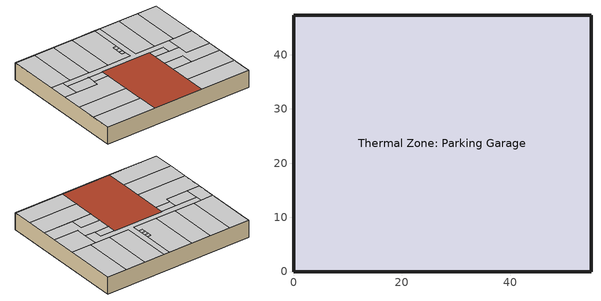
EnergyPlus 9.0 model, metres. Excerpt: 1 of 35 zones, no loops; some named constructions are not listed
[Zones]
Thermal Zone: Parking Garage
 floor ground (Surface 171 SlabOnOrBelowGradeF073): 54.86,47.24 54.86,0 0,0 0,47.24 z-6.1
 wall ground (Surface 172-uw BelowGradeWallC114): 0,0 54.86,0 z-6.1:0
 wall ground (Surface 173-uw BelowGradeWallC114): 0,47.24 0,0 z-6.1:0
 wall ground (Surface 174-uw BelowGradeWallC114): 54.86,47.24 0,47.24 z-6.1:0
 wall ground (Surface 175-uw BelowGradeWallC114): 54.86,0 54.86,47.24 z-6.1:0
 ceiling to Thermal Zone: F1 Retail SW (OtherFloorU071 Reversed): 18.29,0 18.29,7.32 0,7.32 0,0 z0; 18.29,7.32 18.29,14.63 0,14.63 0,7.32 z0; 18.29,14.63 18.29,23.77 12.8,23.77 12.8,21.95 0,21.95 0,14.63 z0
 ceiling to Thermal Zone: F1 Retail N-NW (OtherFloorU071 Reversed): 7.32,28.96 7.32,47.24 0,47.24 0,28.96 z0; 14.63,28.96 14.63,47.24 7.32,47.24 7.32,28.96 z0; 21.95,28.96 21.95,47.24 14.63,47.24 14.63,28.96 z0; 30.78,28.96 30.78,31.39 29.26,31.39 29.26,35.97 30.78,35.97 30.78,47.24 21.95,47.24 21.95,28.96 z0
 ceiling to Thermal Zone: F1 Retail NE (OtherFloorU071 Reversed): 40.23,28.96 40.23,47.24 32.92,47.24 32.92,28.96 z0; 47.55,28.96 47.55,47.24 40.23,47.24 40.23,28.96 z0; 54.86,28.96 54.86,47.24 47.55,47.24 47.55,28.96 z0
 ceiling to Thermal Zone: F1 Corridor (OtherFloorU071 Reversed): 30.78,31.39 30.78,32.92 29.26,32.92 29.26,31.39 z0; 30.78,32.92 30.78,34.44 29.26,34.44 29.26,32.92 z0; 30.78,34.44 30.78,35.97 29.26,35.97 29.26,34.44 z0; 45.72,23.77 45.72,28.96 32.92,28.96 32.92,47.24 30.78,47.24 30.78,28.96 4.57,28.96 4.57,26.82 42.06,26.82 42.06,23.77 z0; 18.29,23.77 18.29,26.82 12.8,26.82 12.8,23.77 z0; 42.06,23.77 42.06,26.82 36.58,26.82 36.58,23.77 z0
 ceiling to Thermal Zone: F1 Retail SE (OtherFloorU071 Reversed): 54.86,7.32 54.86,14.63 36.58,14.63 36.58,7.32 z0; 54.86,0 54.86,7.32 36.58,7.32 36.58,0 z0
 ceiling to Thermal Zone: F1 Lounge (OtherFloorU071 Reversed): 54.86,14.63 54.86,19.81 45.72,19.81 45.72,23.77 42.06,23.77 36.58,23.77 36.58,19.2 43.89,19.2 43.89,14.63 z0
 ceiling to Thermal Zone: F1 Business Center (OtherFloorU071 Reversed): 43.89,14.63 43.89,19.2 36.58,19.2 36.58,14.63 z0
 ceiling to Thermal Zone: F1 Fitness Center (OtherFloorU071 Reversed): 54.86,19.81 54.86,28.96 45.72,28.96 45.72,19.81 z0
 ceiling to Thermal Zone: F1 Leasing Office (OtherFloorU071 Reversed): 4.57,21.95 4.57,28.96 0,28.96 0,21.95 z0
 ceiling to Thermal Zone: F1 Mechanical Room (OtherFloorU071 Reversed): 12.8,21.95 12.8,26.82 4.57,26.82 4.57,21.95 z0
 roof outside (Concrete Podium Roof): 36.58,0 36.58,26.82 18.29,26.82 18.29,0 z0
[SizingPeriod:DesignDay] Day of Month=21; Day Type=SummerDesignDay; Dry-Bulb Temperature Range Modifier Type=DefaultMultipliers; Humidity Condition Type=Wetbulb; Barometric Pressure {Pa}=100403; Rain Indicator=No; Snow Indicator=No; Daylight Saving Time Indicator=No; Solar Model Indicator=ASHRAETau
Name | Month | Maximum Dry-Bulb Temperature {C} | Daily Dry-Bulb Temperature Range {deltaC} | Wetbulb or DewPoint at Maximum Dry-Bulb {C} | Wind Speed {m/s} | Wind Direction {deg} | ASHRAE Clear Sky Optical Depth for Beam Irradiance (taub) | ASHRAE Clear Sky Optical Depth for Diffuse Irradiance (taud)
SANTA-MARIA-PUBLIC-ARPT JUL Clg 0.4% Condns DB=>MCWB | 7 | 27.9 | 9.3 | 20.2 | 4.3 | 315 | 0.381 | 2.358
SANTA-MARIA-PUBLIC-ARPT JUN Clg 0.4% Condns DB=>MCWB | 6 | 31.7 | 10.6 | 17 | 6.2 | 292 | 0.354 | 2.481
SANTA-MARIA-PUBLIC-ARPT NOV Clg 0.4% Condns DB=>MCWB | 11 | 29.3 | 11 | 15.9 | 0.7 | 22 | 0.316 | 2.631
SANTA-MARIA-PUBLIC-ARPT OCT Clg 0.4% Condns DB=>MCWB | 10 | 31.9 | 13.6 | 17.4 | 3.6 | 270 | 0.341 | 2.497
SANTA-MARIA-PUBLIC-ARPT SEP Clg 0.4% Condns DB=>MCWB | 9 | 30.7 | 10.7 | 17.6 | 4.4 | 292 | 0.351 | 2.531
[Schedule:Day:Interval]
RetailInfiltrationWD: No, 01:00, 1, 02:00, 1, 03:00, 1, 04:00, 1, 05:00, 1, 06:00, 1, 07:00, 0.25, 08:00, 0.25, 09:00, 0.25, 10:00, 0.25, 11:00, 0.25, 12:00, 0.25, 13:00, 0.25, 14:00, 0.25, 15:00, 0.25, 16:00, 0.25, 17:00, 0.25, 18:00, 0.25, 19:00, 0.25, 20:00, 0.25, 21:00, 0.25, 22:00, 1, 23:00, 1, 24:00, 1
RetailOccupancySat: No, 01:00, 0, 02:00, 0, 03:00, 0, 04:00, 0, 05:00, 0, 06:00, 0, 07:00, 0, 08:00, 0.1, 09:00, 0.2, 10:00, 0.5, 11:00, 0.6, 12:00, 0.8, 13:00, 0.8, 14:00, 0.8, 15:00, 0.8, 16:00, 0.8, 17:00, 0.8, 18:00, 0.6, 19:00, 0.2, 20:00, 0.2, 21:00, 0.2, 22:00, 0.1, 23:00, 0, 24:00, 0
RetailOccupancySun: No, 01:00, 0, 02:00, 0, 03:00, 0, 04:00, 0, 05:00, 0, 06:00, 0, 07:00, 0, 08:00, 0, 09:00, 0, 10:00, 0.1, 11:00, 0.2, 12:00, 0.2, 13:00, 0.4, 14:00, 0.4, 15:00, 0.4, 16:00, 0.4, 17:00, 0.4, 18:00, 0.2, 19:00, 0.1, 20:00, 0, 21:00, 0, 22:00, 0, 23:00, 0, 24:00, 0
RetailOccupancyWD: No, 01:00, 0, 02:00, 0, 03:00, 0, 04:00, 0, 05:00, 0, 06:00, 0, 07:00, 0, 08:00, 0.1, 09:00, 0.2, 10:00, 0.5, 11:00, 0.5, 12:00, 0.7, 13:00, 0.7, 14:00, 0.7, 15:00, 0.7, 16:00, 0.8, 17:00, 0.7, 18:00, 0.5, 19:00, 0.5, 20:00, 0.3, 21:00, 0.3, 22:00, 0, 23:00, 0, 24:00, 0
RetailReceptacleSat: No, 01:00, 0.05, 02:00, 0.05, 03:00, 0.05, 04:00, 0.05, 05:00, 0.05, 06:00, 0.05, 07:00, 0.05, 08:00, 0.1, 09:00, 0.3, 10:00, 0.6, 11:00, 0.9, 12:00, 0.9, 13:00, 0.9, 14:00, 0.9, 15:00, 0.9, 16:00, 0.9, 17:00, 0.9, 18:00, 0.9, 19:00, 0.5, 20:00, 0.3, 21:00, 0.3, 22:00, 0.1, 23:00, 0.05, 24:00, 0.05
RetailReceptacleSun: No, 01:00, 0.05, 02:00, 0.05, 03:00, 0.05, 04:00, 0.05, 05:00, 0.05, 06:00, 0.05, 07:00, 0.05, 08:00, 0.05, 09:00, 0.1, 10:00, 0.1, 11:00, 0.4, 12:00, 0.4, 13:00, 0.6, 14:00, 0.6, 15:00, 0.6, 16:00, 0.6, 17:00, 0.6, 18:00, 0.4, 19:00, 0.2, 20:00, 0.05, 21:00, 0.05, 22:00, 0.05, 23:00, 0.05, 24:00, 0.05
RetailReceptacleWD: No, 01:00, 0.05, 02:00, 0.05, 03:00, 0.05, 04:00, 0.05, 05:00, 0.05, 06:00, 0.05, 07:00, 0.05, 08:00, 0.2, 09:00, 0.5, 10:00, 0.9, 11:00, 0.9, 12:00, 0.9, 13:00, 0.9, 14:00, 0.9, 15:00, 0.9, 16:00, 0.9, 17:00, 0.9, 18:00, 0.9, 19:00, 0.6, 20:00, 0.6, 21:00, 0.5, 22:00, 0.2, 23:00, 0.05, 24:00, 0.05
WaterMainCZ05Apr: No, 01:00, 11.6111, 02:00, 11.6111, 03:00, 11.6111, 04:00, 11.6111, 05:00, 11.6111, 06:00, 11.6111, 07:00, 11.6111, 08:00, 11.6111, 09:00, 11.6111, 10:00, 11.6111, 11:00, 11.6111, 12:00, 11.6111, 13:00, 11.6111, 14:00, 11.6111, 15:00, 11.6111, 16:00, 11.6111, 17:00, 11.6111, 18:00, 11.6111, 19:00, 11.6111, 20:00, 11.6111, 21:00, 11.6111, 22:00, 11.6111, 23:00, 11.6111, 24:00, 11.6111
WaterMainCZ05Aug: No, 01:00, 13.1667, 02:00, 13.1667, 03:00, 13.1667, 04:00, 13.1667, 05:00, 13.1667, 06:00, 13.1667, 07:00, 13.1667, 08:00, 13.1667, 09:00, 13.1667, 10:00, 13.1667, 11:00, 13.1667, 12:00, 13.1667, 13:00, 13.1667, 14:00, 13.1667, 15:00, 13.1667, 16:00, 13.1667, 17:00, 13.1667, 18:00, 13.1667, 19:00, 13.1667, 20:00, 13.1667, 21:00, 13.1667, 22:00, 13.1667, 23:00, 13.1667, 24:00, 13.1667
WaterMainCZ05Dec: No, 01:00, 11.5, 02:00, 11.5, 03:00, 11.5, 04:00, 11.5, 05:00, 11.5, 06:00, 11.5, 07:00, 11.5, 08:00, 11.5, 09:00, 11.5, 10:00, 11.5, 11:00, 11.5, 12:00, 11.5, 13:00, 11.5, 14:00, 11.5, 15:00, 11.5, 16:00, 11.5, 17:00, 11.5, 18:00, 11.5, 19:00, 11.5, 20:00, 11.5, 21:00, 11.5, 22:00, 11.5, 23:00, 11.5, 24:00, 11.5
WaterMainCZ05Feb: No, 01:00, 10.8889, 02:00, 10.8889, 03:00, 10.8889, 04:00, 10.8889, 05:00, 10.8889, 06:00, 10.8889, 07:00, 10.8889, 08:00, 10.8889, 09:00, 10.8889, 10:00, 10.8889, 11:00, 10.8889, 12:00, 10.8889, 13:00, 10.8889, 14:00, 10.8889, 15:00, 10.8889, 16:00, 10.8889, 17:00, 10.8889, 18:00, 10.8889, 19:00, 10.8889, 20:00, 10.8889, 21:00, 10.8889, 22:00, 10.8889, 23:00, 10.8889, 24:00, 10.8889
WaterMainCZ05Jan: No, 01:00, 11.1667, 02:00, 11.1667, 03:00, 11.1667, 04:00, 11.1667, 05:00, 11.1667, 06:00, 11.1667, 07:00, 11.1667, 08:00, 11.1667, 09:00, 11.1667, 10:00, 11.1667, 11:00, 11.1667, 12:00, 11.1667, 13:00, 11.1667, 14:00, 11.1667, 15:00, 11.1667, 16:00, 11.1667, 17:00, 11.1667, 18:00, 11.1667, 19:00, 11.1667, 20:00, 11.1667, 21:00, 11.1667, 22:00, 11.1667, 23:00, 11.1667, 24:00, 11.1667
WaterMainCZ05Jul; WaterMainCZ05Nov: No, 01:00, 12.6667, 02:00, 12.6667, 03:00, 12.6667, 04:00, 12.6667, 05:00, 12.6667, 06:00, 12.6667, 07:00, 12.6667, 08:00, 12.6667, 09:00, 12.6667, 10:00, 12.6667, 11:00, 12.6667, 12:00, 12.6667, 13:00, 12.6667, 14:00, 12.6667, 15:00, 12.6667, 16:00, 12.6667, 17:00, 12.6667, 18:00, 12.6667, 19:00, 12.6667, 20:00, 12.6667, 21:00, 12.6667, 22:00, 12.6667, 23:00, 12.6667, 24:00, 12.6667
WaterMainCZ05Jun: No, 01:00, 12.5, 02:00, 12.5, 03:00, 12.5, 04:00, 12.5, 05:00, 12.5, 06:00, 12.5, 07:00, 12.5, 08:00, 12.5, 09:00, 12.5, 10:00, 12.5, 11:00, 12.5, 12:00, 12.5, 13:00, 12.5, 14:00, 12.5, 15:00, 12.5, 16:00, 12.5, 17:00, 12.5, 18:00, 12.5, 19:00, 12.5, 20:00, 12.5, 21:00, 12.5, 22:00, 12.5, 23:00, 12.5, 24:00, 12.5
WaterMainCZ05Mar: No, 01:00, 11.4444, 02:00, 11.4444, 03:00, 11.4444, 04:00, 11.4444, 05:00, 11.4444, 06:00, 11.4444, 07:00, 11.4444, 08:00, 11.4444, 09:00, 11.4444, 10:00, 11.4444, 11:00, 11.4444, 12:00, 11.4444, 13:00, 11.4444, 14:00, 11.4444, 15:00, 11.4444, 16:00, 11.4444, 17:00, 11.4444, 18:00, 11.4444, 19:00, 11.4444, 20:00, 11.4444, 21:00, 11.4444, 22:00, 11.4444, 23:00, 11.4444, 24:00, 11.4444
WaterMainCZ05May: No, 01:00, 11.3889, 02:00, 11.3889, 03:00, 11.3889, 04:00, 11.3889, 05:00, 11.3889, 06:00, 11.3889, 07:00, 11.3889, 08:00, 11.3889, 09:00, 11.3889, 10:00, 11.3889, 11:00, 11.3889, 12:00, 11.3889, 13:00, 11.3889, 14:00, 11.3889, 15:00, 11.3889, 16:00, 11.3889, 17:00, 11.3889, 18:00, 11.3889, 19:00, 11.3889, 20:00, 11.3889, 21:00, 11.3889, 22:00, 11.3889, 23:00, 11.3889, 24:00, 11.3889
WaterMainCZ05Oct: No, 01:00, 13, 02:00, 13, 03:00, 13, 04:00, 13, 05:00, 13, 06:00, 13, 07:00, 13, 08:00, 13, 09:00, 13, 10:00, 13, 11:00, 13, 12:00, 13, 13:00, 13, 14:00, 13, 15:00, 13, 16:00, 13, 17:00, 13, 18:00, 13, 19:00, 13, 20:00, 13, 21:00, 13, 22:00, 13, 23:00, 13, 24:00, 13
WaterMainCZ05Sep: No, 01:00, 12.9444, 02:00, 12.9444, 03:00, 12.9444, 04:00, 12.9444, 05:00, 12.9444, 06:00, 12.9444, 07:00, 12.9444, 08:00, 12.9444, 09:00, 12.9444, 10:00, 12.9444, 11:00, 12.9444, 12:00, 12.9444, 13:00, 12.9444, 14:00, 12.9444, 15:00, 12.9444, 16:00, 12.9444, 17:00, 12.9444, 18:00, 12.9444, 19:00, 12.9444, 20:00, 12.9444, 21:00, 12.9444, 22:00, 12.9444, 23:00, 12.9444, 24:00, 12.9444
{029e0d05-527b-488c-a4a6-69b625dc6466}; {03249176-a193-4106-b549-8dcd48c3c238}; {0a47c73f-8f90-410b-a682-600d5ddbb357}; {0e29baad-d648-47dd-bf44-7360b3075e8c}; {1296aad9-f0fe-40eb-9ecd-d8887b2fa3b5}; {140a642c-c910-4b2e-9898-39f155a41120}; {15256390-9f08-4f7a-95c7-c9d5b44bf658}; {16bb1148-e463-4123-b33f-c4bd736807b0}; {18b0406b-b7ae-42cc-98ce-e09c9873656c}; {257af79b-920c-4d61-a867-6e2700cacff8}; {2a2d0c57-1e9a-4017-8940-6e734618a145}; {3233e2ef-9bda-4b60-b02f-9d9f19fa03d3}; {366f4e27-fc75-49cc-9ee7-2597f4d27968}; {38db5959-2b69-4ec7-872a-c6dae9eb306d}; {3bc0e5b2-63cf-48c4-b9d9-621f3f83b718}; {462426eb-d86d-4d8c-9dd7-a6042d380a9f}; {51ff8e78-4e0d-43d0-b5ab-05ea67be2734}; {64e68f80-43ea-427b-af89-9a84936ae000}; {69a95ea8-3d83-40a4-9993-4d151cfa1483}; {6a9fc3f8-4212-450a-9e00-26ebcba6555f}; {6d2d763c-794c-4eff-8bba-6e6bb2774c75}; {81f25323-4d39-478b-bb08-02c5f170907f}; {89c91318-e318-41ad-9269-d8773a79a8cf}; {8cb03547-2583-4d92-9959-e28461896fb3}; {942b4b37-8097-483e-962b-67eac08e7c6d}; {9cf6bde8-d47c-4a48-8854-f823531f83c5}; {ae0d0092-0c67-4a5a-bc44-b33107039b57}; {b310c18e-17d2-4649-8fba-8767ef8696cc}; {b4b4ca67-0ffc-482f-83cd-e13edf717239}; {b5581e29-f1d1-4ffc-a502-9d288d4f88c6}; {bf368442-7b65-40bc-9091-8aa768f424f7}; {c567794f-b9af-4060-855f-0a2562e244cc}; {c619fc72-20af-4e9c-91b8-62086369ecc4}; {cddef4c5-328c-47b3-8270-1c617d1f51f3}; {ce25f979-7977-4ec3-bcc7-b1cb49941da9}; {e0a97f31-933a-4da1-834f-a0b35f2ce059}; {e99001ed-8dc5-4b70-bdd8-770c4b939aa8}; {ea45507e-74f3-4d12-9267-44fbaf59a31a}; {ed3625f1-8ebb-48b0-a28d-14a7255d8e18}; {f1552f78-5b62-45c6-99a2-74d7f968cd04}; {f1c3719b-7688-48ee-958b-b8a839e2df8a}; {f93f7093-913e-4ac4-a08f-47112bb8e082}; {fa664c14-1545-463a-a4ef-389755f0e568}; {fda27a7e-8d49-480c-a370-359c99de4b28}; {fda4c0cc-dc5f-414b-bd33-6af9efecedbc}: No, 24:00, 117.228
{047ad3fe-f64e-4757-afc5-ea3ff7121302}; {249e47ca-1bb8-42a9-99ee-7d9634da1af2}; {29211196-ac2b-4295-bbae-5d08b70e2dcb}; {2c3c7a81-2c04-4382-8895-9417874806fa}; {2d7cab8b-442b-49e1-9c80-b9f11632f7ce}; {3f30fa3b-e802-4816-82ab-cd97b271ab1d}; {4c559d17-6191-4e7e-b99d-f11ba620f7ad}; {6bb9995d-830c-40c8-9b89-484f78423a8f}; {7148e3a5-5aa1-4434-92d5-3553af099140}; {788c8451-c703-4de5-a188-236e5d9d6dd7}; {7a185fe6-2ce6-4cf2-8272-e43863ee8df1}; {8136af3e-7442-4559-abd0-77d2b7ca6879}; {85eb9135-b4ae-4b24-aa73-321e86f8eb74}; {a7611181-ef25-47e4-8240-95696327de4e}; {abb8baa2-8c53-4255-a049-6c601fede9e0}; {b57b7060-3633-4f1e-85b2-51c9b5dc3436}; {dcca723b-e52e-4e42-a3e7-35b8a7ee817f}; {ec98b848-3da0-4832-a245-2e5548065c21}; {ed840b7b-e091-4704-b908-c2336053ab10}; {f5e3adc2-0afa-4254-b4d1-a931d1acfa01}; {f67efcaf-221c-4f8c-a771-ff5c5524c491}: No, 24:00, 146.536
{26265fd5-90fb-40cc-9d9b-fdd501ff9301}; {2a4ffc6b-147a-4197-a44c-beece257dbd0}; {2be28a0f-a95f-405d-9844-aeddb4cf22de}; {5b9bfb19-f9fb-48fb-9454-f2e7f8d97f48}; {6fe14621-7715-4d57-b278-61824abbe298}; {77d6d67a-cd0e-45b0-bb97-5009f0654c33}; {79baa828-8e07-49d6-bc4d-162c5e4dcebd}; {8e1964dd-4581-41d6-820c-fcce68893252}; {8e5f0128-9627-45a6-b118-ba875b7884e5}; {971464bd-7e7c-4b04-892d-81d13e9de1a7}; {a50b3002-589a-4a5e-b400-b690e877d0bf}; {a643049b-c1a1-405a-a804-c584fa41602e}; {dbe4eeda-49c7-44eb-9731-ec193fd18c50}; {fb162863-9a87-43c6-bc6a-9390497c84a0}: No, 24:00, 131.882
{886f2fec-5ae2-4d01-9f92-6a5584b91d41}: No, 24:00, 161.189
{d927a083-719d-4f2d-978a-d343964629b7}: No, 24:00, 331.17
[Curve:Exponent] Coefficient1 Constant=1; Coefficient2 Constant=0; Coefficient3 Constant=0; Minimum Value of x {BasedOnField A2}=0; Maximum Value of x {BasedOnField A2}=1
Fan On Off Power Curve 4; Fan On Off Power Curve 5; Fan On Off Power Curve; Fan On Off Power Curve 1; Fan On Off Power Curve 2; Fan On Off Power Curve 3; Fan On Off Power Curve 6; Fan On Off Power Curve 7; Fan On Off Power Curve 8; Fan On Off Power Curve 9; Fan On Off Power Curve 10; Fan On Off Power Curve 11; Fan On Off Power Curve 12; Fan On Off Power Curve 13; Fan On Off Power Curve 14; Fan On Off Power Curve 15; Fan On Off Power Curve 16; Fan On Off Power Curve 17; Fan On Off Power Curve 18; Fan On Off Power Curve 19; Fan On Off Power Curve 20; Fan On Off Power Curve 21; Fan On Off Power Curve 27; Fan On Off Power Curve 28; Fan On Off Power Curve 23; Fan On Off Power Curve 24; Fan On Off Power Curve 25; Fan On Off Power Curve 26; Fan On Off Power Curve 29; Fan On Off Power Curve 30; Fan On Off Power Curve 31; Fan On Off Power Curve 32; Fan On Off Power Curve 33; Fan On Off Power Curve 34; Fan On Off Power Curve 35; Fan On Off Power Curve 36; Fan On Off Power Curve 37; Fan On Off Power Curve 38; Fan On Off Power Curve 39; Fan On Off Power Curve 40; Fan On Off Power Curve 41; Fan On Off Power Curve 42; Fan On Off Power Curve 43; Fan On Off Power Curve 44
[Curve:Cubic] Coefficient1 Constant=1; Coefficient2 x=0; Coefficient3 x**2=0; Coefficient4 x**3=0; Minimum Value of x {BasedOnField A2}=0; Maximum Value of x {BasedOnField A2}=1
Fan On Off Efficiency Curve 4; Fan On Off Efficiency Curve 5; Fan On Off Efficiency Curve; Fan On Off Efficiency Curve 1; Fan On Off Efficiency Curve 2; Fan On Off Efficiency Curve 3; Fan On Off Efficiency Curve 6; Fan On Off Efficiency Curve 7; Fan On Off Efficiency Curve 8; Fan On Off Efficiency Curve 9; Fan On Off Efficiency Curve 10; Fan On Off Efficiency Curve 11; Fan On Off Efficiency Curve 12; Fan On Off Efficiency Curve 13; Fan On Off Efficiency Curve 14; Fan On Off Efficiency Curve 15; Fan On Off Efficiency Curve 16; Fan On Off Efficiency Curve 17; Fan On Off Efficiency Curve 18; Fan On Off Efficiency Curve 19; Fan On Off Efficiency Curve 20; Fan On Off Efficiency Curve 21; Fan On Off Efficiency Curve 27; Fan On Off Efficiency Curve 28; Fan On Off Efficiency Curve 23; Fan On Off Efficiency Curve 24; Fan On Off Efficiency Curve 25; Fan On Off Efficiency Curve 26; Fan On Off Efficiency Curve 29; Fan On Off Efficiency Curve 30; Fan On Off Efficiency Curve 31; Fan On Off Efficiency Curve 32; Fan On Off Efficiency Curve 33; Fan On Off Efficiency Curve 34; Fan On Off Efficiency Curve 35; Fan On Off Efficiency Curve 36; Fan On Off Efficiency Curve 37; Fan On Off Efficiency Curve 38; Fan On Off Efficiency Curve 39; Fan On Off Efficiency Curve 40; Fan On Off Efficiency Curve 41; Fan On Off Efficiency Curve 42; Fan On Off Efficiency Curve 43; Fan On Off Efficiency Curve 44
[Curve:Quadratic] Maximum Value of x {BasedOnField A2}=1
Name | Coefficient1 Constant | Coefficient2 x | Coefficient3 x**2 | Minimum Value of x {BasedOnField A2} | Minimum Curve Output {BasedOnField A3} | Maximum Curve Output {BasedOnField A3}
CoilHtgFurnFIRRatio_fQRatio | 0.01861 | 1.09421 | -0.112819 | 0.7 | 0.73 | 1
Curve Quadratic 6; Curve Quadratic 7; Curve Quadratic 2; Curve Quadratic 3; Curve Quadratic 4; Curve Quadratic 5; Curve Quadratic 8; Curve Quadratic 9; Curve Quadratic 10; Curve Quadratic 11; Curve Quadratic 12; Curve Quadratic 13; Curve Quadratic 14; Curve Quadratic 15; Curve Quadratic 16; Curve Quadratic 17; Curve Quadratic 18; Curve Quadratic 19; Curve Quadratic 20; Curve Quadratic 21; Curve Quadratic 22; Curve Quadratic 23; Curve Quadratic 29; Curve Quadratic 30; Curve Quadratic 25; Curve Quadratic 26; Curve Quadratic 27; Curve Quadratic 28; Curve Quadratic 31; Curve Quadratic 32; Curve Quadratic 33; Curve Quadratic 34; Curve Quadratic 35; Curve Quadratic 36; Curve Quadratic 37; Curve Quadratic 38; Curve Quadratic 39; Curve Quadratic 40; Curve Quadratic 41; Curve Quadratic 42; Curve Quadratic 43; Curve Quadratic 44; Curve Quadratic 45; Curve Quadratic 46 | 0.85 | 0.15 | 0 | 0
[Curve:Biquadratic] Coefficient1 Constant=0.342414; Coefficient2 x=0.034885; Coefficient3 x**2=-0.0006237; Coefficient4 y=0.00497722; Coefficient5 y**2=0.000437951; Coefficient6 x*y=-0.000728028; Minimum Value of x {BasedOnField A2}=17; Maximum Value of x {BasedOnField A2}=22; Minimum Value of y {BasedOnField A3}=13; Maximum Value of y {BasedOnField A3}=46
Curve Biquadratic 6; Curve Biquadratic 7; Curve Biquadratic 2; Curve Biquadratic 3; Curve Biquadratic 4; Curve Biquadratic 5; Curve Biquadratic 8; Curve Biquadratic 9; Curve Biquadratic 10; Curve Biquadratic 11; Curve Biquadratic 12; Curve Biquadratic 13; Curve Biquadratic 14; Curve Biquadratic 15; Curve Biquadratic 16; Curve Biquadratic 17; Curve Biquadratic 18; Curve Biquadratic 19; Curve Biquadratic 20; Curve Biquadratic 21; Curve Biquadratic 22; Curve Biquadratic 23; Curve Biquadratic 29; Curve Biquadratic 30; Curve Biquadratic 25; Curve Biquadratic 26; Curve Biquadratic 27; Curve Biquadratic 28; Curve Biquadratic 31; Curve Biquadratic 32; Curve Biquadratic 33; Curve Biquadratic 34; Curve Biquadratic 35; Curve Biquadratic 36; Curve Biquadratic 37; Curve Biquadratic 38; Curve Biquadratic 39; Curve Biquadratic 40; Curve Biquadratic 41; Curve Biquadratic 42; Curve Biquadratic 43; Curve Biquadratic 44; Curve Biquadratic 45; Curve Biquadratic 46
